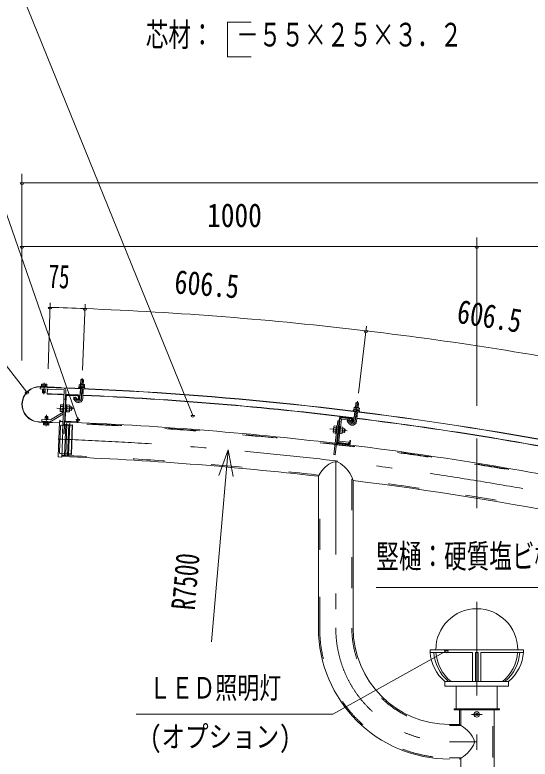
# Model space of a CAD drawing. Units: millimetres, scale not verified. Extents: x -37128 to 37128, y -29862 to 29862.
# Drawn here: x 19898 to 23864, y 20867 to 26589 of the extents above; entities that cross this region are included whole.
import ezdxf
from ezdxf.enums import TextEntityAlignment as Align

# ---------------------------------------------------------------- set-up
doc = ezdxf.new("R2010")
doc.units = ezdxf.units.MM
doc.header["$LTSCALE"] = 60
doc.linetypes.add('USER2', pattern=[10, 4, -6])
doc.linetypes.add('USER3', pattern=[24, 12, -5, 2, -5])
for name, color, linetype, lineweight in [('0-0_0', 7, 'Continuous', 18), ('0-6_2-0BOLD', 7, 'Continuous', 18), ('0-7_2-1HIDDEN', 3, 'USER2', 18), ('0-8_2-2CENTER', 3, 'USER3', 18), ('0-9_2-4THIN', 4, 'Continuous', 18), ('0-A_2-5DIM', 3, 'Continuous', 18)]:
    doc.layers.add(name, color=color, linetype=linetype, lineweight=lineweight)
doc.styles.add('ＭＳ ゴシック', font='')
doc.styles.get('ＭＳ ゴシック').set_extended_font_data('MS Gothic')

# ---------------------------------------------------------------- blocks, each defined once
blk = doc.blocks.new('ledl')
at = {"layer": '0-0_0'}
for p, q in [((14388.17, 13926.97), (14183.17, 13926.97)), ((14183.17, 13920.97), (14183.17, 13926.97)), ((14276.67, 13920.97), (14183.17, 13920.97)), ((14276.67, 13920.97), (14276.67, 13856.97)), ((14288.67, 13920.97), (14282.67, 13920.97)), ((14282.67, 13920.97), (14282.67, 13856.97)), ((14288.67, 13920.97), (14288.67, 13856.97)), ((14388.17, 13920.97), (14294.67, 13920.97)), ((14294.67, 13920.97), (14294.67, 13856.97)), ((14388.17, 13920.97), (14388.17, 13926.97)), ((14355.67, 13846.97), (14355.67, 13856.97)), ((14215.67, 13846.97), (14355.67, 13846.97)), ((14240.67, 13796.97), (14240.67, 13846.97)), ((14330.67, 13796.97), (14330.67, 13846.97)), ((14240.67, 13796.97), (14330.67, 13796.97))]:
    blk.add_line(p, q, dxfattribs=at)
blk.add_lwpolyline([(14215.67, 13846.97), (14215.67, 13856.97), (14355.67, 13856.97)], dxfattribs=at)
for start, end in [(0, 180), (183.82255, 231.05756), (308.94244, 356.17745)]:
    blk.add_arc((14285.67, 13926.97), 90, start, end, dxfattribs=at)
for centre, major_axis, start_param, end_param in [((14285.67, 13926.97), (102.47, 6.5), 3.1362923, 3.9034857), ((14293.67, 13926.97), (102.47, 6.5), 3.1362923, 3.9034857), ((14277.67, 13926.97), (-102.47, 6.5), 2.3796996, 3.146893), ((14285.67, 13926.97), (-102.47, 6.5), 2.3796996, 3.146893)]:
    blk.add_ellipse(centre, major_axis=major_axis, ratio=0.92312, start_param=start_param, end_param=end_param, dxfattribs=at)

msp = doc.modelspace()

# ---------------------------------------------------------------- linework, layer by layer
at = {"layer": '0-6_2-0BOLD'}
for p, q in [((20425.98, 23781.26), (20405, 23782.07)), ((20094.7, 23729.04), (20255.58, 23722.77)), ((20112.05, 23724.84), (20112.18, 23728.36)), ((20112.87, 23735.69), (20113.35, 23747.96)), ((20133.17, 23727.54), (20133.03, 23724.02)), ((20133.06, 23734.9), (20133.54, 23747.17)), ((20147.07, 23674.06), (20148.35, 23712.22)), ((20148.73, 23723.41), (20148.83, 23726.53)), ((20402.4, 23715.27), (20399.44, 23639.48)), ((20403.97, 23745.37), (20403.35, 23729.6)), ((20420.43, 23638.66), (20423.38, 23714.45)), ((20423.54, 23728.81), (20424.16, 23744.58)), ((20110.57, 23686.74), (20131.55, 23685.92)), ((20293.66, 23657.51), (20286.36, 23470.06)), ((20382.02, 23659.68), (20299.48, 23662.89)), ((20299.7, 23668.49), (20382.23, 23665.27)), ((20392.07, 23629.86), (20392.99, 23653.64)), ((20401.03, 23680.3), (20422.02, 23679.48)), ((20268.14, 23577.77), (20251.33, 23578.43)), ((20266.47, 23534.93), (20268.79, 23594.39)), ((20268.79, 23594.39), (20274.38, 23594.17)), ((20287.14, 23633.95), (20275.95, 23634.39)), ((22523.23, 23605.98), (22544.08, 23603.5)), ((20270.82, 23534.67), (20173.18, 23474.94)), ((20179.02, 23465.38), (20271.57, 23522)), ((20250.31, 23552.2), (20267.12, 23551.54)), ((20272.07, 23534.71), (20266.47, 23534.93)), ((20288.96, 23536.86), (20295.96, 23536.59)), ((20289.74, 23556.79), (20297.01, 23563.51)), ((20297.28, 23570.51), (20290.01, 23563.79)), ((20316.81, 23549.61), (20296.5, 23550.4)), ((20297.52, 23576.63), (20317.83, 23575.84)), ((20319.2, 23548.64), (20332.83, 23548.11)), ((22506.35, 23464.29), (22515.32, 23539.6)), ((22517.41, 23553.81), (22519.28, 23569.48)), ((22536.17, 23537.12), (22527.2, 23461.8)), ((22539.34, 23567.09), (22537.48, 23551.42)), ((20129.94, 23464.94), (20129.67, 23457.97)), ((20131.29, 23499.59), (20152.28, 23498.77)), ((20150.65, 23457.15), (20150.93, 23464.13)), ((20246.53, 23463.37), (20269.26, 23462.49)), ((20291.74, 23464.24), (20374.28, 23461.03)), ((20380.09, 23466.4), (20381.01, 23490.19)), ((22396.78, 23491.34), (22362.92, 23207.04)), ((22380.15, 23304.39), (22402.34, 23490.67)), ((22392.64, 23314.53), (22412.09, 23477.88)), ((22408.56, 23495.57), (22490.58, 23485.8)), ((22491.24, 23491.36), (22409.23, 23501.13)), ((22415.21, 23480.32), (22488.19, 23471.63)), ((22416.53, 23491.45), (22489.51, 23482.75)), ((22456.02, 23465.3), (22471.17, 23446.04)), ((22488.19, 23471.63), (22489.51, 23482.75)), ((22492.67, 23455.95), (22495.48, 23479.58)), ((22532.03, 23502.36), (22511.18, 23504.85)), ((20084.14, 23458), (20238.02, 23452)), ((20238.09, 23453.75), (20084.2, 23459.74)), ((20129.78, 23450.61), (20129.3, 23438.34)), ((20149.97, 23449.82), (20149.5, 23437.55)), ((20230.97, 23196.02), (20241.08, 23458.32)), ((20374.06, 23455.43), (20291.52, 23458.65)), ((22353.85, 23415.2), (22370.56, 23413.21)), ((22394.43, 23424.29), (22401.39, 23423.46)), ((22399.75, 23409.73), (22419.93, 23407.33)), ((22367.45, 23387.15), (22350.74, 23389.14)), ((22371.05, 23369.97), (22365.49, 23370.64)), ((22390.42, 23390.58), (22398.2, 23396.7)), ((22391.25, 23397.53), (22399.03, 23403.65)), ((22416.83, 23381.26), (22396.64, 23383.67)), ((22384.39, 23292.6), (22466.41, 23282.84)), ((22467.07, 23288.4), (22385.05, 23298.17)), ((22393.76, 23300.3), (22466.75, 23291.6)), ((22395.09, 23311.42), (22468.07, 23302.73)), ((22466.75, 23291.6), (22468.07, 23302.73)), ((22234.43, 23041.3), (22234.43, 21875.22)), ((22501.48, 21875.22), (22501.48, 23009.22)), ((23586.48, 14280.22), (23586.48, 21245.22)), ((23449.07, 21211.43), (23445.62, 21215)), ((23449.07, 21209), (23445.62, 21205.44)), ((23451.74, 21214.11), (23448.17, 21217.55)), ((23451.74, 21206.33), (23448.17, 21202.89)), ((23454.17, 21214.11), (23457.73, 21217.55)), ((23454.17, 21206.33), (23457.73, 21202.89)), ((23456.84, 21211.43), (23460.28, 21215)), ((23456.84, 21209), (23460.28, 21205.44))]:
    msp.add_line(p, q, dxfattribs=at)
for points in [[(20102.85, 23736.08), (20103.33, 23748.35), (20106.37, 23749.95), (20140.65, 23748.62), (20143.55, 23746.78), (20143.07, 23734.51)], [(20424.62, 23746.28), (20425.98, 23781.26), (20422.62, 23784.89), (20408.63, 23785.44), (20405, 23782.07), (20403.64, 23747.1)], [(20276.42, 23718.43), (20094.56, 23725.52), (20094.13, 23714.33), (20275.99, 23707.24)], [(20255.58, 23722.77), (20255.65, 23724.52), (20094.77, 23730.79)], [(20144.61, 23728.85), (20144.82, 23734.44), (20101.1, 23736.14), (20100.89, 23730.55)], [(20132.6, 23712.83), (20131.55, 23685.92), (20127.91, 23682.56), (20113.92, 23683.1), (20110.57, 23686.74), (20111.61, 23713.65)], [(20278.68, 23704.33), (20265.73, 23372.09), (20276.92, 23371.65), (20289.87, 23703.9)], [(20393.34, 23729.99), (20393.95, 23745.76), (20396.99, 23747.36), (20431.27, 23746.03), (20434.17, 23744.19), (20433.56, 23728.42)], [(20381.24, 23632.76), (20364.61, 23650.74), (20349.19, 23636.49), (20365.83, 23618.5)], [(20387.39, 23653.86), (20386.47, 23630.08), (20392.07, 23629.86)], [(20268.65, 23590.89), (20251.84, 23591.54), (20249.25, 23587.44), (20247.54, 23543.38), (20249.8, 23539.08), (20266.61, 23538.43)], [(20295.96, 23536.59), (20298.06, 23590.44), (20291.06, 23590.72)], [(20320.6, 23584.66), (20318.88, 23540.59), (20316.29, 23536.49), (20295.98, 23537.28)], [(20298.03, 23589.74), (20318.34, 23588.95), (20320.6, 23584.66)], [(22519.09, 23571.23), (22523.23, 23605.98), (22527.12, 23609.05), (22541.02, 23607.39), (22544.08, 23603.5), (22539.94, 23568.74)], [(20320.29, 23576.62), (20333.92, 23576.08), (20332.83, 23548.11), (20337.2, 23552.14), (20337.96, 23571.72), (20333.92, 23576.08)], [(22547.43, 23550.23), (22549.29, 23565.9), (22546.54, 23567.96), (22512.48, 23572.02), (22509.33, 23570.66), (22507.46, 23554.99)], [(20171.61, 23474.53), (20105.9, 23477.09), (20105.46, 23465.9), (20171.17, 23463.34)], [(20151.36, 23475.32), (20152.28, 23498.77), (20148.92, 23502.41), (20134.92, 23502.95), (20131.29, 23499.59), (20130.38, 23476.13)], [(20243.54, 23458.79), (20244.08, 23472.78), (20245.83, 23472.71), (20245.29, 23458.72)], [(20381.01, 23490.19), (20386.61, 23489.97), (20385.69, 23466.19)], [(22362.92, 23207.04), (22351.8, 23208.37), (22382.84, 23469.02), (22393.96, 23467.7)], [(22456.02, 23465.3), (22472.52, 23478.28), (22487.67, 23459.03)], [(22501.04, 23478.92), (22498.23, 23455.28), (22492.67, 23455.95)], [(20161.95, 23454.96), (20161.74, 23449.37), (20118.02, 23451.07), (20118.24, 23456.67)], [(20119.77, 23451), (20119.29, 23438.73), (20122.19, 23436.89), (20156.47, 23435.56), (20159.51, 23437.16), (20159.99, 23449.44)], [(20269.26, 23462.49), (20258.75, 23189.69), (20236.01, 23190.57)], [(22372.11, 23426.24), (22355.4, 23428.23), (22352.5, 23424.35), (22347.28, 23380.56), (22349.19, 23376.1), (22365.9, 23374.11)], [(22365.48, 23370.64), (22372.52, 23429.72), (22378.08, 23429.06)], [(22401.39, 23423.46), (22395.01, 23369.94), (22388.06, 23370.77)], [(22418.18, 23372.12), (22423.39, 23415.91), (22421.49, 23420.36), (22401.3, 23422.77)], [(22436, 23406.3), (22439.67, 23401.63), (22437.35, 23382.17), (22432.69, 23378.49), (22419.13, 23380.11)], [(22422.44, 23407.91), (22436, 23406.3), (22432.69, 23378.49)], [(22395.09, 23370.64), (22415.28, 23368.23), (22418.18, 23372.12)], [(22478.86, 23292.63), (22481.67, 23316.26), (22476.11, 23316.92), (22473.3, 23293.3)], [(23319.43, 21245.22), (23319.43, 21133.74), (23242.95, 21133.74)]]:
    msp.add_lwpolyline(points, dxfattribs=at)
for points in [[(20435.31, 23728.35), (20435.09, 23722.75), (20391.37, 23724.46), (20391.59, 23730.05)], [(22505.72, 23555.2), (22549.16, 23550.02), (22548.5, 23544.46), (22505.06, 23549.64)], [(23627.95, 21245.22), (23627.95, 21253.27), (23277.95, 21253.27), (23277.95, 21245.22)]]:
    msp.add_lwpolyline(points, close=True, dxfattribs=at)
msp.add_circle((23452.95, 21210.22), 20.65, dxfattribs=at)
for centre, radius, start, end in [((20108.09, 23741.71), 8.17, 49.92583, 87.76833), ((20122.32, 23718.73), 30.57, 68.47223, 107.06442), ((20089.45, 23594.39), 136.5, 87.76833, 267.76833), ((20089.45, 23594.39), 134.75, 87.76833, 267.76833), ((20138.3, 23740.53), 8.17, 87.76833, 125.61082), ((19252.95, -2904.43), 26644.27, 73.55577, 88.07326), ((19252.95, -2904.43), 26646.03, 73.55577, 88.07326), ((20275.88, 23704.44), 2.8, 357.76834, 87.76833), ((20275.88, 23704.44), 14, 357.76834, 87.76833), ((20392.11, 23720.93), 3.5, 87.76833, 267.76833), ((20398.71, 23739.12), 8.17, 49.92583, 87.76833), ((20412.94, 23716.14), 30.57, 68.47223, 107.06442), ((20428.92, 23737.94), 8.17, 87.76833, 125.61082), ((20434.08, 23719.3), 3.5, 267.76834, 87.76833), ((19252.95, -2904.43), 26593.53, 87.79245, 88.07326), ((19252.95, -2904.43), 26595.27, 87.79245, 88.07326), ((20299.26, 23657.29), 11.2, 87.76833, 177.76833), ((19252.95, -2904.43), 26593.53, 87.52702, 87.76833), ((19252.95, -2904.43), 26595.27, 87.52704, 87.76833), ((20299.26, 23657.29), 5.6, 87.76833, 177.76833), ((20388.95, 23639.89), 31.5, 222.76833, 357.76833), ((20388.95, 23639.89), 10.5, 222.76833, 357.76833), ((20381.8, 23654.08), 5.6, 357.76834, 87.76833), ((20381.8, 23654.08), 11.2, 357.76834, 87.76833), ((19252.95, -2904.43), 26593.53, 82.96655, 87.48178), ((19252.95, -2904.43), 26595.27, 82.96657, 87.4818), ((20285.1, 23563.98), 36.73, 156.83339, 198.70326), ((20259.25, 23584.69), 10.09, 177.76833, 218.32718), ((20310.42, 23582.69), 10.09, 317.20947, 357.76833), ((20257.71, 23545.34), 10.09, 137.20947, 177.76833), ((20269.36, 23537.06), 2.8, 301.45839, 357.76833), ((20283.04, 23564.06), 36.73, 336.8334, 18.70326), ((20308.89, 23543.35), 10.09, 357.76834, 38.32718), ((22505.51, 23546.06), 3.5, 83.20786, 263.20786), ((22513.54, 23563.66), 8.17, 45.36537, 83.20786), ((22525.9, 23539.63), 30.57, 63.91177, 102.50395), ((22543.55, 23560.09), 8.17, 83.20786, 121.05035), ((22547.22, 23541.09), 3.5, 263.20787, 83.20786), ((20171.72, 23477.33), 14, 267.76833, 301.45839), ((20171.72, 23477.33), 2.8, 267.76833, 301.45839), ((20246.33, 23458.12), 5.25, 87.79263, 177.79263), ((20291.96, 23469.84), 11.2, 177.76833, 267.76833), ((20291.96, 23469.84), 5.6, 177.76833, 267.76833), ((20374.49, 23466.62), 11.2, 267.76833, 357.76833), ((20374.49, 23466.62), 5.6, 267.76833, 357.76833), ((22407.9, 23490.01), 11.2, 83.20786, 173.20786), ((22414.88, 23477.54), 14, 83.20762, 173.20795), ((22407.9, 23490.01), 5.6, 83.20786, 173.20786), ((22414.88, 23477.54), 2.8, 83.20762, 173.20795), ((22495.92, 23465.53), 10.5, 218.20786, 353.20786), ((22489.92, 23480.24), 5.6, 353.20787, 83.20786), ((22489.92, 23480.24), 11.2, 353.20787, 83.20786), ((19252.95, -2904.43), 26593.53, 78.4061, 82.92131), ((19252.95, -2904.43), 26595.27, 78.40611, 82.92133), ((20124.55, 23444.98), 8.17, 267.76833, 305.61082), ((20140.52, 23466.78), 30.57, 248.47223, 287.06442), ((20154.75, 23443.8), 8.17, 229.92583, 267.76833), ((20238.29, 23458.99), 7, 267.76833, 357.76833), ((20238.29, 23458.99), 5.25, 267.76833, 357.76833), ((19252.95, -2904.43), 26383.53, 83.23218, 87.76833), ((22386.36, 23398.11), 36.73, 152.27292, 194.14279), ((22362.24, 23420.81), 10.09, 173.20786, 213.76671), ((22384.31, 23398.36), 36.73, 332.27295, 14.14281), ((22413.09, 23414.75), 10.09, 312.64902, 353.20786), ((22495.92, 23465.53), 31.5, 218.20786, 353.20786), ((22357.58, 23381.71), 10.09, 132.649, 173.20786), ((22408.44, 23375.65), 10.09, 353.20787, 33.76672), ((19252.95, -2904.43), 26383.53, 78.67172, 83.20786), ((22385.71, 23303.73), 11.2, 173.20786, 263.20786), ((22385.71, 23303.73), 5.6, 173.20786, 263.20786), ((22395.42, 23314.2), 14, 173.20795, 263.20762), ((22395.42, 23314.2), 2.8, 173.20795, 263.20762), ((22467.74, 23293.96), 11.2, 263.20786, 353.20786), ((22467.74, 23293.96), 5.6, 263.20786, 353.20786), ((20236.22, 23195.81), 5.25, 177.79263, 267.79263), ((19252.95, -2904.43), 26116.47, 83.44478, 87.79263), ((22445.58, 22938.39), 234.9, 119.28321, 154.01731), ((22364.93, 23082.22), 70, 56.47532, 119.28321), ((22269.91, 22938.8), 242.04, 16.91507, 56.47532), ((19252.95, -2904.43), 26116.47, 74.91363, 82.85469), ((23242.95, 21875.22), 1008.52, 180, 270), ((23242.95, 21875.22), 741.48, 180, 270), ((23452.95, 21210.22), 8.75, 123.11206, 146.88794), ((23452.95, 21210.22), 8.75, 213.11206, 236.88794), ((23447.81, 21210.22), 1.75, 315.99959, 44.00041), ((23452.95, 21215.36), 1.75, 225.99959, 314.00041), ((23452.95, 21205.07), 1.75, 45.99959, 134.00041), ((23458.1, 21210.22), 1.75, 135.99959, 224.00041), ((23452.95, 21210.22), 8.75, 33.11206, 56.88794), ((23452.95, 21210.22), 8.75, 303.11206, 326.88794), ((23184.98, 20888.13), 280, 29.51659, 61.30328), ((23382.95, 21000.22), 52.5, 330.48343, 29.51659), ((23184.98, 21112.3), 280, 298.69673, 330.48343)]:
    msp.add_arc(centre, radius, start, end, dxfattribs=at)
at = {"layer": '0-7_2-1HIDDEN'}
for p, q in [((20249.76, 23429.09), (20241.87, 23224.49)), ((20257.03, 23435.82), (20342.71, 23432.51)), ((20290.35, 23437.16), (20268.32, 23438.01)), ((20281.27, 23201.6), (20290.8, 23448.87)), ((20312.39, 23436.31), (20298.4, 23436.85)), ((20303.3, 23200.72), (20312.83, 23447.99)), ((20339.31, 23435.27), (20320.43, 23436)), ((20248.6, 23217.23), (20334.29, 23213.93)), ((20281.72, 23213.32), (20259.69, 23214.17)), ((20303.76, 23212.48), (20289.77, 23213.02)), ((20330.69, 23211.44), (20311.8, 23212.16)), ((22244.23, 21875.22), (22244.23, 23050.04)), ((22491.68, 23020.32), (22491.68, 21874.07)), ((23576.68, 14280.22), (23576.68, 21245.22)), ((23242.95, 20876.49), (23329.23, 20876.49)), ((23329.23, 20876.49), (23329.23, 14280.22))]:
    msp.add_line(p, q, dxfattribs=at)
for points in [[(20295.71, 23448.67), (20298.73, 23445.42), (20289.44, 23204.45), (20286.15, 23201.41)], [(20317.78, 23447.79), (20320.76, 23444.57), (20311.47, 23203.6), (20308.15, 23200.53)], [(23329.23, 21245.22), (23329.23, 21123.94), (23242.95, 21123.94)]]:
    msp.add_lwpolyline(points, dxfattribs=at)
msp.add_lwpolyline([(20334.24, 23212.7), (20330.61, 23209.34), (20339.4, 23437.37), (20342.76, 23433.74)], close=True, dxfattribs=at)
for centre, radius, start, end in [((19252.95, -2904.43), 26376.53, 73.77559, 88.07326), ((20256.76, 23428.82), 7, 87.79263, 177.79263), ((19252.95, -2904.43), 26373.72, 73.8364, 87.79263), ((20248.87, 23224.22), 7, 177.79263, 267.79263), ((19252.95, -2904.43), 26126.28, 83.42561, 87.79263), ((19252.95, -2904.43), 26126.28, 73.8364, 82.87905), ((23242.95, 21875.22), 998.73, 180, 270), ((23242.95, 21875.22), 751.27, 180.08724, 270)]:
    msp.add_arc(centre, radius, start, end, dxfattribs=at)
at = {"layer": '0-8_2-2CENTER'}
for p, q in [((20120.51, 23672.34), (20123.92, 23759.77)), ((20416.04, 23795.66), (20409.94, 23639.07)), ((20373.53, 23625.63), (20349.77, 23651.33)), ((22535.31, 23618.64), (22516.78, 23463.04)), ((20355.06, 23561.25), (20220.77, 23566.49)), ((20142.33, 23513.17), (20138.92, 23425.74)), ((22479.42, 23452.54), (22457.77, 23480.04)), ((22455.89, 23389.83), (22322.43, 23405.72)), ((23452.95, 14156.84), (23452.95, 23330.92)), ((22367.95, 23160.09), (22367.95, 21875.22)), ((23494.25, 21210.22), (23411.65, 21210.22)), ((23242.95, 21000.22), (23452.95, 21000.22))]:
    msp.add_line(p, q, dxfattribs=at)
for centre, radius, start, end in [((20388.95, 23639.89), 21, 222.76833, 357.76833), ((22495.92, 23465.53), 21, 218.20786, 353.20786), ((19252.95, -2904.43), 26250, 73.71976, 87.96529), ((23242.95, 21875.22), 875, 180, 270)]:
    msp.add_arc(centre, radius, start, end, dxfattribs=at)
at = {"layer": '0-9_2-4THIN'}
for p, q in [((20406.97, 23783.89), (20405.53, 23747.03)), ((20422.73, 23746.36), (20424.16, 23783.23)), ((20113.51, 23713.57), (20112.39, 23684.77)), ((20114.08, 23728.29), (20113.94, 23724.76)), ((20129.58, 23684.1), (20130.7, 23712.9)), ((20131.14, 23724.09), (20131.28, 23727.61)), ((20402.93, 23680.23), (20404.29, 23715.2)), ((20402.93, 23680.23), (20400.91, 23677.02)), ((22525.33, 23607.64), (22520.97, 23571)), ((22538.06, 23568.97), (22542.42, 23605.61)), ((20319.29, 23551), (20335.29, 23550.38)), ((20336.2, 23573.63), (20320.19, 23574.25)), ((22530.15, 23502.59), (22534.29, 23537.34)), ((20131.56, 23457.9), (20131.84, 23464.87)), ((20132.27, 23476.06), (20133.26, 23501.41)), ((20149.03, 23464.2), (20148.76, 23457.23)), ((20150.46, 23500.74), (20149.47, 23475.39)), ((22530.15, 23502.59), (22531.64, 23499.11)), ((22419.41, 23382.46), (22435.32, 23380.57)), ((22438.07, 23403.67), (22422.16, 23405.56))]:
    msp.add_line(p, q, dxfattribs=at)
for points in [[(20421.49, 23714.53), (20420.12, 23679.56), (20421.89, 23676.21)], [(22517.2, 23539.38), (22513.06, 23504.62), (22510.79, 23501.59)]]:
    msp.add_lwpolyline(points, dxfattribs=at)
at = {"layer": '0-A_2-5DIM'}
for p, q in [((21267.94, 23510.06), (19857.66, 26980.56)), ((21716.05, 26534.58), (21535.75, 26534.58)), ((20383.64, 23476.99), (19505.75, 26000.56)), ((19952.94, 23931.92), (19952.94, 25368.22)), ((19966.94, 25298.21), (19938.94, 25298.21)), ((19952.94, 25298.21), (26952.94, 25298.21)), ((23452.94, 23583.22), (23452.94, 24878.22)), ((19966.94, 24808.22), (19938.94, 24808.22)), ((19952.94, 24808.22), (23452.94, 24808.22)), ((23466.94, 24808.22), (23438.94, 24808.22)), ((23452.94, 24808.22), (26252.95, 24808.22)), ((20153.6, 23868.37), (20170.64, 24374.9)), ((20183.48, 24340.52), (20155.48, 24340.52)), ((20438.25, 24365.78), (20418.47, 23858.15)), ((20450.89, 24330.81), (20422.89, 24330.81)), ((22542.7, 23680.75), (22603.94, 24194.9)), ((22613.8, 24160.14), (22585.8, 24160.14)), ((20004.95, 23687.78), (19976.95, 23687.78)), ((20397.64, 23476.99), (20369.64, 23476.99)), ((21281.94, 23510.06), (21253.94, 23510.06)), ((21411.5, 21767.87), (21540.79, 23245.68)), ((25479.38, 22186.75), (22679.38, 22186.75)), ((23233.6, 21698.82), (23205.6, 21698.82))]:
    msp.add_line(p, q, dxfattribs=at)
for points in [[(21535.75, 26534.58), (21535.75, 26266.57), (21716.05, 26266.57)], [(15472.96, 24815.22), (19112.96, 24815.22), (19990.95, 23687.78)], [(21577.25, 23038.87), (21540.79, 23245.68), (21468.96, 23048.35)], [(23219.6, 21698.82), (22345.05, 21212.43), (20832.05, 21212.43)]]:
    msp.add_lwpolyline(points, dxfattribs=at)
for centre, radius, start, end in [((19952.94, 25298.21), 14, 180, 0), ((19952.94, 24808.22), 14, 180, 0), ((23452.94, 24808.22), 14, 180, 0), ((20169.48, 24340.52), 14, 180, 0), ((18478.89, -25912.83), 50281.77, 87.7683, 88.07321), ((20436.89, 24330.81), 14, 180, 0), ((19375.08, -2915.79), 27267.28, 83.20811, 87.76828), ((22599.8, 24160.14), 14, 180, 0), ((19374.38, -2921.87), 27273.4, 78.64737, 83.20816), ((19990.95, 23687.78), 14, 180, 0), ((20383.64, 23476.99), 14, 180, 0), ((21267.94, 23510.06), 14, 180, 0), ((23219.6, 21698.82), 14, 180, 0)]:
    msp.add_arc(centre, radius, start, end, dxfattribs=at)

# ---------------------------------------------------------------- block references
at = {"layer": '0-0_0', "xscale": 3.5, "yscale": 3.5}
msp.add_blockref('ledl', (-26546.89, -27036.13), dxfattribs=at)

# ---------------------------------------------------------------- texts
at = {"layer": '0-0_0', "style": 'ＭＳ ゴシック', "width": 0.8}
msp.add_text('(オプション)', height=165.8, dxfattribs=at).set_placement((20937.09, 20907.22), align=Align.BOTTOM_LEFT)
at = {"layer": '0-A_2-5DIM', "color": 7, "style": 'ＭＳ ゴシック'}
for s, height, width, p in [('芯材：\u3000－５５×２５×３．２', 182.3, 0.7, (20905.75, 26291.44)), ('1000', 182.3, 0.85, (21377.44, 24903.09)), ('竪樋：硬質塩ビ樹脂\u3000φ５５', 182.3, 0.7, (22679.38, 22281.62)), ('ＬＥＤ照明灯', 165.8, 0.75, (20931.32, 21282.43))]:
    msp.add_text(s, height=height, dxfattribs=dict(at, width=width)).set_placement(p, align=Align.BOTTOM_LEFT)
for s, rotation, width, p in [('75', 357.921, 0.65, (20152.74, 24436.24)), ('606.5', 355.488, 0.8, (21117.53, 24393.92)), ('606.5', 350.928, 0.8, (23283.69, 24168.88)), ('R7500', 85, 0.7, (21336.86, 22003.25))]:
    msp.add_text(s, height=182.3, rotation=rotation, dxfattribs=dict(at, width=width)).set_placement(p, align=Align.BOTTOM_LEFT)

doc.saveas('drawing.dxf')
